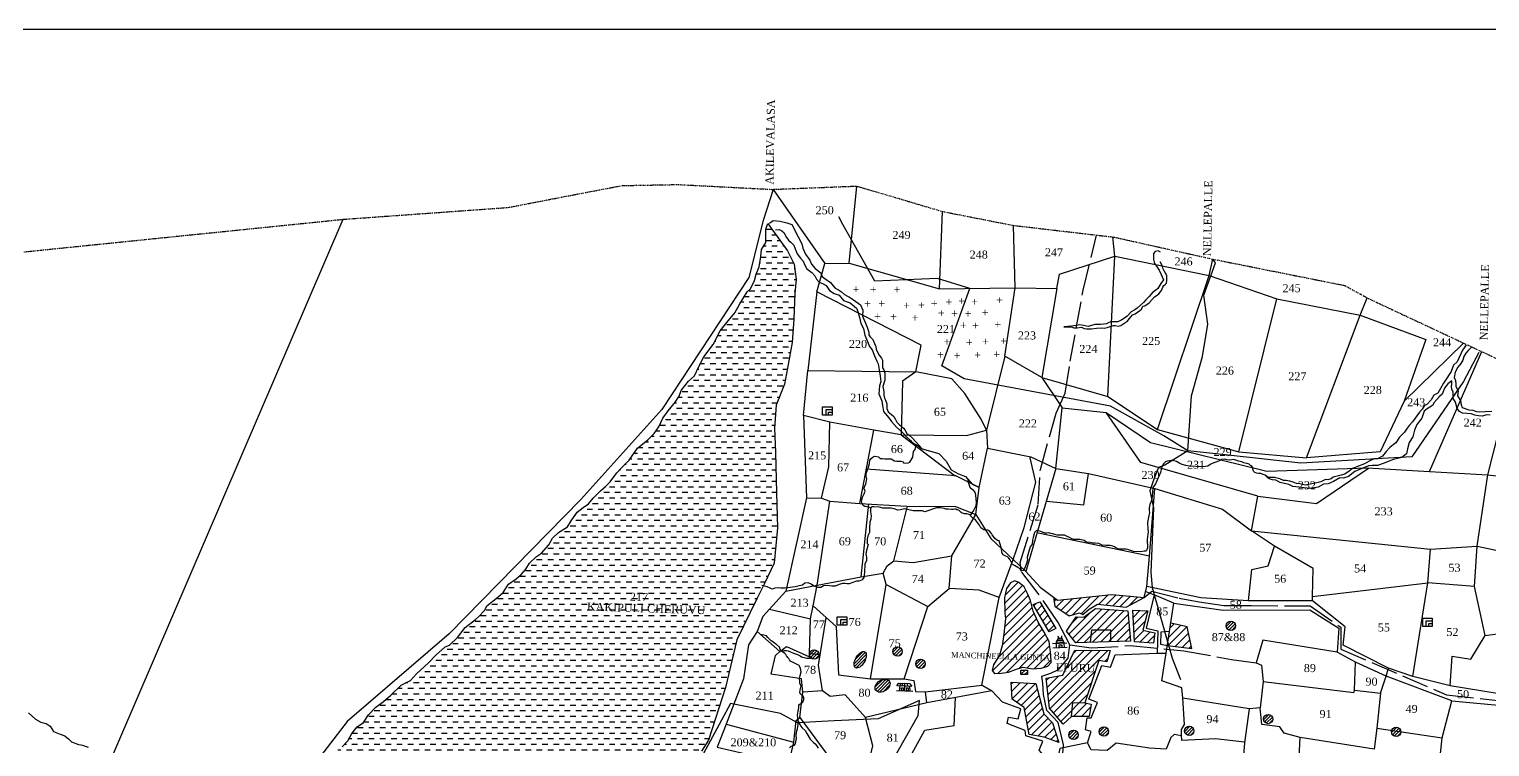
# Model space of a CAD drawing. Header units: millimetres. Extents: x 838 to 3141, y -219 to 909.
# Drawn here: x 2158 to 2811, y 589 to 909 of the extents above; entities that cross this region are included whole.
import ezdxf

# ---------------------------------------------------------------- set-up
doc = ezdxf.new("R2010")
doc.units = ezdxf.units.MM
doc.header["$MEASUREMENT"] = 0
for name, pattern in [('ACAD_ISO02W100', [15, 12, -3]), ('ACAD_ISO07W100', [3, 0, -3]), ('BORDER', [1.75, 0.5, -0.25, 0.5, -0.25, 0, -0.25])]:
    doc.linetypes.add(name, pattern=pattern)
for name, color, linetype in [('CARTTRACK', 30, 'ACAD_ISO02W100'), ('NALA', 4, 'Continuous'), ('ROUND WELL', 5, 'Continuous'), ('SQUAREWELL', 5, 'Continuous'), ('SURVEY_BND', 7, 'Continuous'), ('SURVEY_NO', 7, 'Continuous'), ('TEXT', 7, 'Continuous'), ('VILLAGE_AREA', 1, 'Continuous'), ('WATER_BODY', 4, 'Continuous')]:
    doc.layers.add(name, color=color, linetype=linetype)
doc.layers.add('FOOTPATH', color=150, linetype='ACAD_ISO07W100', lineweight=30)
doc.layers.add('VILL_BOUNDARY', color=6, linetype='BORDER', lineweight=30)
doc.styles.get("Standard").update_dxf_attribs({"font": 'TIMES.TTF', "height": 3.574})

msp = doc.modelspace()

# ---------------------------------------------------------------- hatches: boundary and pattern name
at = {"layer": 'ROUND WELL'}
h = msp.add_hatch(dxfattribs=at)
h.set_pattern_fill('ANSI31', color=256, scale=8, style=0)
h.set_pattern_definition([(45, (109.7327, 252.9428), (-0.7071068, 0.7071068), [])])
edge = h.paths.add_edge_path()
edge.add_arc((2695.06, 643.05), 2.09, 0, 360)
h = msp.add_hatch(dxfattribs=at)
h.set_pattern_fill('ANSI31', color=256, scale=8, style=0)
h.set_pattern_definition([(45, (-39.11, 241.4615), (-0.7071068, 0.7071068), [])])
edge = h.paths.add_edge_path()
edge.add_arc((2546.22, 631.57), 2.09, 0, 360)
h = msp.add_hatch(dxfattribs=at)
h.set_pattern_fill('ANSI31', color=256, scale=8, style=0)
h.set_pattern_definition([(45, (-76.3774, 240.105), (-0.7071068, 0.7071068), [])])
edge = h.paths.add_edge_path()
edge.add_arc((2508.95, 630.21), 2.09, 0, 360)
h = msp.add_hatch(dxfattribs=at)
h.set_pattern_fill('ANSI31', color=256, scale=8, style=0)
edge = h.paths.add_edge_path()
edge.add_ellipse((2529.54, 627.86), major_axis=(-2.09, -3.54), ratio=0.498498, start_angle=0, end_angle=360)
h = msp.add_hatch(dxfattribs=at)
h.set_pattern_fill('ANSI31', color=256, scale=8, style=0)
h.set_pattern_definition([(45, (-28.8993, 235.9695), (-0.7071068, 0.7071068), [])])
edge = h.paths.add_edge_path()
edge.add_arc((2556.43, 626.08), 2.09, 0, 360)
h = msp.add_hatch(dxfattribs=at)
h.set_pattern_fill('ANSI31', color=256, scale=8, style=0)
edge = h.paths.add_edge_path()
edge.add_ellipse((2539.55, 616.25), major_axis=(-3.05, -1.93), ratio=0.699097, start_angle=0, end_angle=360)
h = msp.add_hatch(dxfattribs=at)
h.set_pattern_fill('ANSI31', color=256, scale=8, style=0)
h.set_pattern_definition([(45, (126.4548, 211.2951), (-0.7071068, 0.7071068), [])])
edge = h.paths.add_edge_path()
edge.add_arc((2711.78, 601.4), 2.09, 0, 360)
h = msp.add_hatch(dxfattribs=at)
h.set_pattern_fill('ANSI31', color=256, scale=8, style=0)
h.set_pattern_definition([(45, (39.5367, 204.2007), (-0.7071068, 0.7071068), [])])
edge = h.paths.add_edge_path()
edge.add_arc((2624.86, 594.31), 2.09, 0, 360)
h = msp.add_hatch(dxfattribs=at)
h.set_pattern_fill('ANSI31', color=256, scale=8, style=0)
h.set_pattern_definition([(45, (53.0674, 205.6878), (-0.7071068, 0.7071068), [])])
edge = h.paths.add_edge_path()
edge.add_arc((2638.39, 595.79), 2.09, 0, 360)
h = msp.add_hatch(dxfattribs=at)
h.set_pattern_fill('ANSI31', color=256, scale=8, style=0)
h.set_pattern_definition([(45, (91.2231, 205.9842), (-0.7071068, 0.7071068), [])])
edge = h.paths.add_edge_path()
edge.add_arc((2676.55, 596.09), 2.09, 0, 360)
h = msp.add_hatch(dxfattribs=at)
h.set_pattern_fill('ANSI31', color=256, scale=8, style=0)
h.set_pattern_definition([(45, (183.6265, 205.5457), (-0.7071068, 0.7071068), [])])
edge = h.paths.add_edge_path()
edge.add_arc((2768.95, 595.65), 2.09, 0, 360)
at = {"layer": 'VILLAGE_AREA', "linetype": 'ByBlock'}
h = msp.add_hatch(dxfattribs=at)
h.set_pattern_fill('ANSI31', color=256, scale=20, angle=180, style=0)
h.paths.add_polyline_path([(2598.88, 623.53), (2602.15, 624.57), (2606.43, 623.84), (2610.36, 624.14), (2613.36, 625.07), (2614.86, 626.61), (2614.67, 630.07), (2614.01, 636), (2611.66, 640.25), (2608.97, 644.68), (2606.81, 649.54), (2605.58, 654.35), (2604.23, 657.39), (2602.72, 660.41), (2600.45, 662.41), (2598.6, 663.06), (2596.72, 662.26), (2594.83, 659.64), (2593.98, 655.47), (2594.09, 648.65), (2594.48, 646.27), (2593.63, 639.26), (2592.98, 634.05), (2591.71, 629.85), (2589.12, 625.53), (2588.43, 623.06), (2589.51, 621.72), (2592.47, 621.83), (2595.75, 622.37)])
h = msp.add_hatch(dxfattribs=at)
h.set_pattern_fill('ANSI31', color=256, scale=20, angle=180, style=0)
h.paths.add_polyline_path([(2606.84, 652.59), (2609.77, 653.69), (2616.89, 641.77), (2613.88, 640.39)])
h = msp.add_hatch(dxfattribs=at)
h.set_pattern_fill('ANSI31', color=256, scale=20, angle=180, style=0)
h.paths.add_polyline_path([(2635.5, 652.63), (2648.33, 651.37), (2656.44, 655.67), (2641.9, 657.01), (2617.74, 654.48), (2615.81, 655.92), (2616.49, 651.75), (2622.91, 647.53), (2627.57, 648.89), (2629.03, 648.13), (2631.87, 650.51)])
h = msp.add_hatch(dxfattribs=at)
h.set_pattern_fill('ANSI31', color=256, scale=20, angle=180, style=0)
h.paths.add_polyline_path([(2649.04, 649.77), (2634.65, 650.72), (2629.44, 646.86), (2625.97, 647.1), (2621.75, 640.56), (2625.79, 635.49), (2632.41, 635.67), (2632.94, 641.29), (2641.3, 641.29), (2641.4, 635.92), (2650.32, 636.16)])
h.paths.add_polyline_path([(2661.17, 639.86), (2655.78, 641.05), (2657.99, 649.74), (2651.28, 649.95), (2652.05, 635.88), (2660.51, 635.2)])
h.paths.add_polyline_path([(2675.66, 642.52), (2668.32, 644.19), (2666.94, 635.43), (2667.28, 634.22), (2677.61, 632.85)])
h.paths.add_polyline_path([(2636.13, 627.58), (2639.72, 626.95), (2641.21, 632.02), (2625.39, 632.19), (2620.09, 620.96), (2612.56, 619.61), (2614.04, 606.2), (2620.15, 599.17), (2623.88, 602.5), (2631.8, 602.58), (2632.72, 608.01), (2629.9, 608.66)])
h.paths.add_polyline_path([(2611.62, 603.75), (2607.92, 617.31), (2596.99, 617.81), (2597.37, 610.2), (2602.8, 606.5), (2604.96, 594.53), (2611.75, 593.36), (2618.23, 590.96), (2615.39, 599.77)])
h.paths.add_polyline_path([(2622.26, 439.28), (2610.3, 438.58), (2608.8, 445.23), (2602.09, 445.48), (2601.09, 439.18), (2598.29, 438.58), (2601.24, 429.2), (2609.1, 426.45), (2626.26, 426.25)])
h.paths.add_polyline_path([(2643.89, 436.16), (2636.27, 437.43), (2637.03, 428.87), (2633.24, 426.79), (2636.66, 418.81), (2642.31, 418.74), (2642.29, 425.25), (2644.23, 426.52)])
h.paths.add_polyline_path([(2617.08, 428.6), (2626.81, 428.6), (2626.81, 434.04), (2617.08, 434.04)], flags=9)
h = msp.add_hatch(dxfattribs=at)
h.set_pattern_fill('ANSI31', color=256, scale=20, angle=180, style=0)
h.paths.add_polyline_path([(2641.3, 641.29), (2632.94, 641.29), (2632.41, 635.67), (2641.4, 635.92)])
h = msp.add_hatch(dxfattribs=at)
h.set_pattern_fill('ANSI31', color=256, scale=10, angle=180, style=0)
h.paths.add_polyline_path([(2604.2, 621.26), (2604.2, 623.29), (2601.32, 623.29), (2601.32, 621.26)])
at = {"layer": 'WATER_BODY'}
h = msp.add_hatch(dxfattribs=at)
h.set_pattern_fill('DASH', color=256, scale=20, angle=180, style=0)
h.paths.add_polyline_path([(2469.35, 615.43), (2474.47, 636.82), (2483.42, 655.08), (2486.61, 661.63), (2491.11, 671), (2492.62, 686.78), (2492.15, 702.43), (2491.77, 720.38), (2491.3, 731.34), (2491.96, 741.5), (2495.71, 750.87), (2497.11, 758.09), (2499.09, 769.47), (2499.93, 780.05), (2500.27, 791.47), (2500.9, 797.66), (2499.97, 804.5), (2497.05, 810.49), (2492.85, 816.28), (2489.63, 820.8), (2488.23, 822.63), (2487.42, 820.13), (2487.37, 817.44), (2487.37, 814.17), (2485.49, 811.04), (2485.1, 807.93), (2484.48, 803.32), (2483.03, 800), (2482.31, 797.22), (2480.48, 793.52), (2479.12, 792.14), (2475.8, 786.8), (2473.49, 782.72), (2469.92, 778.47), (2467, 774.8), (2463.85, 768.61), (2459.69, 763.07), (2457.42, 758.81), (2455.59, 754.66), (2452.85, 752.35), (2449.58, 748.15), (2448.64, 745.58), (2446.66, 742.46), (2444.14, 739.69), (2441.35, 735.7), (2439.62, 731.89), (2437.54, 728.97), (2434.72, 726.11), (2430.1, 722.42), (2426.29, 717.03), (2422.63, 713.32), (2420.9, 711.3), (2417.82, 707.31), (2415.79, 705.19), (2413.46, 703.31), (2410.25, 700.09), (2408.2, 697.5), (2405.83, 695.82), (2403.1, 693.84), (2400.43, 689.88), (2398.75, 687.21), (2394.82, 684.72), (2392.15, 682.15), (2390.52, 679.13), (2387.2, 675.52), (2384.92, 674.04), (2381.89, 671.04), (2380.16, 668.37), (2378.08, 665.95), (2375.81, 663.97), (2372.49, 661.64), (2370.06, 657.93), (2367.63, 655.83), (2362.83, 651.98), (2361.84, 649.95), (2359.07, 647.03), (2357.68, 645.84), (2353.15, 642.31), (2349.59, 637.86), (2346.03, 634.4), (2344.19, 633.65), (2339.97, 629.92), (2336.76, 626.46), (2331.36, 621.56), (2328.59, 618.55), (2324.43, 616.47), (2319.92, 612.06), (2316.65, 609.19), (2313.22, 606.72), (2309.96, 603.29), (2307.64, 599.84), (2304.77, 597.87), (2302.46, 595), (2300.61, 591.69), (2298.13, 588.99), (2296.16, 587.53), (2295.77, 585.84), (2294.53, 583.87), (2291.59, 580.8), (2289.34, 576.92), (2287.59, 574.45), (2284.95, 571.7), (2283.15, 569.79), (2282.93, 567.59), (2283.15, 565.12), (2283.38, 563.04), (2283.77, 560.4), (2284.05, 558.77), (2285.23, 556.74), (2285.04, 554.13), (2290.41, 551.41), (2298.16, 556.44), (2305.59, 558.42), (2311.28, 558.09), (2323.87, 557.85), (2334.43, 556.28), (2344, 556.86), (2360.11, 558.51), (2377.03, 560.41), (2391.99, 563.78), (2407.33, 564.61), (2417.07, 562.71), (2425.6, 564.56), (2443.34, 574.53), (2458.6, 586.98), (2461.83, 591.98)])

# ---------------------------------------------------------------- linework, layer by layer
at = {"lineweight": 30}
msp.add_lwpolyline([(838.01, 909.45), (3140.72, 909.45), (3140.72, -219.13), (838.01, -219.13)], close=True, dxfattribs=at)
at = {"layer": 'CARTTRACK'}
for points in [[(2623.11, 634.54), (2618.03, 644.44), (2609.08, 657.45), (2601.59, 667.21), (2601.03, 671.25), (2609.06, 697.29), (2610.04, 712.9), (2617.06, 738), (2621.1, 746.91), (2623.35, 761.15), (2629.18, 792.93), (2635.1, 817.51)], [(2656.44, 655.67), (2659.83, 658.45), (2671.98, 655.34), (2680.88, 653.7), (2691.96, 652.04), (2704.12, 652.07), (2730.5, 651.89), (2744.27, 642.35), (2744.27, 632.61), (2791.5, 612.15), (2841.24, 606.73), (2898.16, 593.23), (2948.9, 583.71), (2986.08, 574.39), (3006.19, 567.07), (3041.1, 560.27), (3077.85, 560.73)], [(2619.48, 578.18), (2620.35, 589.88), (2617.99, 599.81), (2612.88, 605.25), (2611.47, 612.38), (2611.13, 617.43), (2610.66, 620.55), (2614.69, 621.83), (2618.19, 623.58), (2622.5, 628.62), (2623.11, 634.54), (2632.76, 633.19), (2650.19, 634.16), (2674.16, 631.9), (2695.35, 628.03), (2706.45, 626.56)]]:
    msp.add_lwpolyline(points, dxfattribs=at)
at = {"layer": 'FOOTPATH', "linetype": 'ByBlock'}
for points in [[(2798.96, 752.18), (2775.89, 718.49), (2726.3, 715.73), (2692.5, 719.34), (2675.86, 721.2), (2665.18, 727.86), (2641.4, 741.16), (2576.05, 753.39), (2566.02, 759.15), (2578.58, 793.65), (2564.05, 798.07), (2536.07, 796.86), (2521.84, 822.25), (2519.98, 825.62)], [(2675.86, 721.2), (2677.55, 745.73), (2682.47, 763.27), (2684.81, 777.77), (2683, 790.72), (2688.25, 805.06), (2687.01, 806.78)], [(2805.92, 765.1), (2798.96, 752.18)], [(2675.86, 721.2), (2665.68, 714.79), (2662.81, 713.73), (2660.69, 708.51), (2658.9, 703.33), (2660.48, 695.71), (2659.38, 666.85), (2659.98, 660.06), (2668.86, 628.63), (2672.67, 619.11)], [(2539.16, 567.95), (2543.5, 581.97), (2555.36, 602.91), (2556.08, 609.66), (2537.56, 601.47), (2517.89, 600.65), (2501.51, 599.74), (2494, 603.85), (2471.59, 608.39), (2458.51, 584.09), (2439.53, 568.35), (2423.12, 561.41), (2409.86, 560.15), (2399.3, 562.31), (2372.38, 556.34), (2336.53, 552.09), (2317.68, 553.89), (2286.95, 545.86), (2273.41, 542.08), (2248.93, 540.7)]]:
    msp.add_lwpolyline(points, dxfattribs=at)
at = {"layer": 'NALA', "linetype": 'ByBlock'}
for points in [[(2488.98, 822.79), (2490.65, 824.07), (2493.81, 823.78), (2496.77, 822.99), (2498.94, 822.3), (2501.89, 816.69), (2503.47, 813.57), (2503.88, 811.67), (2505.1, 808.99), (2506.97, 806.36), (2507.82, 804.5), (2509.48, 802.6), (2512, 800.62), (2512.54, 798.99), (2513.7, 798.11), (2516.22, 796.34), (2517.41, 794.78), (2518.29, 793.83), (2519.82, 793.01), (2521.18, 792.23), (2522.54, 790.93), (2523.83, 790.29), (2524.71, 789.78), (2526.62, 788.66), (2529.74, 786.35), (2530.69, 783.98), (2530.6, 781.35), (2531.48, 779.24), (2532.7, 776.36), (2533.35, 774.18), (2533.42, 772.96), (2534.06, 772.04), (2535.25, 770.95), (2536, 769.14), (2536.48, 767.75), (2536.71, 766.46), (2538.01, 763.84), (2539.02, 762.62), (2539.45, 761.67), (2539.49, 760.36), (2539.53, 758.19), (2540.13, 757.31), (2540.56, 755.89), (2540.61, 754.66), (2540.47, 752.72), (2540.28, 751.85), (2539.72, 749.9), (2540.04, 747.67), (2540.16, 746.05), (2540.4, 744.65), (2540.79, 743.72), (2541.5, 742.22), (2541.44, 740.07), (2541.99, 738.64), (2543.46, 737.36), (2544.59, 736.54), (2545.09, 735.45), (2545.91, 733.96), (2547, 732.94), (2547.98, 732.05), (2548.82, 731.25), (2549.42, 730.52), (2550.31, 728.84), (2551.2, 728.26), (2552.91, 726.86), (2557.22, 722.05), (2564.73, 719.98)], [(2491.65, 819.83), (2493.33, 820.03), (2494.48, 819.48), (2495.58, 818.52), (2496.28, 816.94), (2497.5, 815.21), (2498.73, 814.21), (2499.92, 812.95), (2500.46, 811.44), (2501.36, 809.19), (2502.81, 807.17), (2504, 805.87), (2504.74, 804.07), (2505.67, 802.4), (2507.86, 800.79), (2509.34, 799.34), (2510.05, 797.83), (2511.18, 796.48), (2513.04, 795.74), (2514.36, 794.97), (2515.88, 792.81), (2517.93, 791.5), (2520.15, 790.73), (2522.15, 788.35), (2523.7, 787.69), (2525.11, 787.24), (2527.84, 784.93), (2528.42, 783.45), (2529.2, 780.73), (2529.87, 777.97), (2531, 775.85), (2531.58, 772.83), (2532.83, 769.99), (2533.67, 767.81), (2534.95, 766.27), (2535.98, 763.57), (2536.98, 761.21), (2537.5, 760.05), (2538.04, 757.32), (2538.49, 754.49), (2538.69, 752.17), (2538.21, 750.18), (2537.79, 746.6), (2539.14, 743.48), (2539.46, 741.42), (2540.01, 738.69), (2540.75, 737.88), (2542.33, 735.95), (2543.49, 734.31), (2545.77, 731.76), (2548.25, 729.48), (2550.41, 727.25), (2551.95, 725.77), (2552.72, 724.91), (2554.04, 724.07), (2555.36, 723.33), (2557.22, 722.05), (2564.73, 719.98), (2567.91, 716.59), (2570.22, 712.61), (2573.4, 710.88), (2576.58, 709.73), (2579.51, 706.34), (2582.13, 705.05)], [(2663.71, 809.87), (2662.65, 810.41), (2661.33, 810.16), (2660.56, 809.27), (2660.51, 806.57), (2660.93, 804.86), (2661.65, 804.11), (2663.12, 801.79), (2663.99, 799.86), (2665.06, 797.58), (2663.84, 795.91), (2662.5, 793.59), (2661.43, 792.72), (2660.29, 792), (2658.62, 790.14), (2657.16, 788.53), (2656.14, 787.34), (2653.33, 784.9), (2652.19, 784.06), (2650.6, 783.19), (2648.74, 781.33), (2647.65, 780.38), (2646.4, 779.74), (2644.58, 778.81), (2641.7, 778.84), (2640.61, 778.54), (2639.49, 777.92), (2636.94, 777.55), (2634.33, 777.6), (2631.39, 776.67), (2629.23, 777.14), (2627.67, 777.39), (2626.08, 777.14), (2623.89, 776.87), (2620.48, 776.54), (2623.83, 776.52), (2624.9, 776.14), (2626.46, 776.05), (2628.32, 776.32), (2629.59, 775.77), (2630.61, 775.7), (2632.89, 775.6), (2635.13, 775.97), (2637.52, 776.02), (2638.69, 775.9), (2639.88, 776.19), (2642.53, 777.16), (2643.5, 777.14), (2644.79, 776.86), (2645.98, 777.11), (2647.76, 778.28), (2648.8, 778.95), (2649.82, 780.29), (2651.24, 781.91), (2652.3, 782.31), (2654.46, 783.8), (2655.16, 784.42), (2655.83, 785.71), (2656.72, 785.88), (2658.61, 787.25), (2661.05, 789.99), (2662.12, 790.68), (2662.96, 791.28), (2664.13, 792.71), (2664.73, 794.21), (2665.1, 794.96), (2665.75, 795.5), (2666.32, 796.02), (2666.49, 797.24), (2666.52, 799.4), (2665.35, 801.62), (2664.75, 802.69), (2664.36, 804), (2663.46, 805.54)], [(2798.53, 766.05), (2797.01, 762.52), (2796.19, 760.97), (2794.59, 759.37), (2793.55, 756.61), (2792.66, 755.27), (2791.62, 753.68), (2790.14, 751.42), (2788.69, 748.93), (2787.54, 746.93), (2785.83, 746), (2784.64, 743.96), (2782.67, 741.83), (2781.67, 741.39), (2780.55, 739.83), (2779.33, 738.49), (2776.32, 734.19), (2774.72, 732.51), (2773.86, 731.25), (2772.64, 729.47), (2770.49, 727.24), (2768.78, 724.8), (2767.58, 723.81), (2766.1, 722.58), (2764.5, 720.81), (2762.83, 718.84), (2760.62, 717.64), (2759.09, 717.56), (2756.93, 716.58), (2754.74, 715.32), (2751.72, 714.15), (2749.46, 713.29), (2747.94, 712.11), (2746.05, 710.71), (2744.41, 710.26), (2740.85, 709.41), (2739.87, 708.73), (2738.5, 708.28), (2737.38, 708.36), (2735.23, 707.32), (2733.52, 706.87), (2728.35, 705.79), (2725.9, 706.49), (2724.49, 706.64), (2722.94, 707.13), (2721.49, 707.61), (2719.74, 707.94), (2718.67, 707.94), (2716.96, 708.61), (2714.66, 709.31), (2712.43, 709.33), (2711.32, 709.62), (2710.48, 710.24), (2709.6, 710.66), (2708.49, 711.06), (2707.49, 711.1), (2706.56, 711.15), (2705.85, 711.44), (2705.16, 712.15), (2704.99, 712.94), (2704.91, 713.78), (2704.31, 714.42), (2703.87, 714.67), (2703.23, 715.15), (2702.41, 715.46), (2701.54, 715.71), (2700.9, 715.88), (2699.99, 716.26), (2698.57, 716.57), (2697.39, 716.98), (2696.5, 717.25), (2694.71, 716.99), (2693.33, 717.19), (2692.47, 717.43), (2690.87, 717.24), (2689.65, 716.56), (2686.79, 715.58), (2685.93, 715), (2684.8, 714.27), (2683.82, 714.16), (2682.41, 714.07), (2676.59, 714.28), (2675.04, 714.61), (2673.43, 715.03), (2672.27, 715.48), (2670.8, 716.44), (2669.82, 716.67), (2669.4, 716.82), (2668.49, 716.84), (2667.77, 716.75), (2666.7, 716.53), (2665.85, 716.2), (2665, 715.34), (2664.3, 713.99), (2663.87, 712.2), (2663.65, 711.42), (2661.49, 706.49), (2660.33, 704.82), (2660.09, 702.45), (2659.88, 699.74), (2659.59, 698.93), (2658.89, 697.13), (2658.66, 695.64), (2658.69, 694.59), (2658.73, 693.63), (2658.35, 691.6), (2657.92, 689.14), (2658.05, 686.18), (2658.1, 685.1), (2657.74, 681.58), (2657.9, 677.81), (2657.5, 676.72), (2657.14, 676.43), (2656.41, 676.3), (2654.92, 676.08), (2651.55, 676.19), (2650.26, 676.68), (2649.13, 677.12), (2648.15, 677.19), (2646.82, 677.28), (2645.45, 677.32), (2644.56, 677.46), (2643.65, 677.99), (2643.09, 678.26), (2642.45, 678.57), (2641.83, 678.77), (2641.14, 678.9), (2639.31, 678.9), (2637.66, 678.99), (2636.75, 679.46), (2636.08, 679.72), (2634.48, 679.95), (2633.39, 679.9), (2632.3, 680.19), (2630.78, 680.41), (2630.2, 680.7), (2629.6, 681.08), (2627.6, 681.55), (2626.22, 681.55), (2625.1, 681.5), (2624.06, 681.9), (2622.99, 682.41), (2621.99, 682.9), (2620.81, 683.48), (2619.35, 683.48), (2617.56, 683.46), (2616.42, 683.82), (2615.54, 684.17), (2614.73, 684.3), (2613.78, 684.48), (2612.84, 684.35), (2611.95, 684.46), (2610.19, 685.08), (2608.32, 685.66), (2607.34, 684.64), (2606.79, 682.53), (2606.45, 681.32), (2606.32, 679.48), (2605.5, 678.23), (2604.67, 675.72), (2604.18, 673.7), (2604.23, 672.38), (2603.63, 670.45), (2602.98, 668.56), (2602.27, 667.71), (2601.55, 667.52), (2600.98, 668.46), (2599.99, 669.1), (2599.14, 669.53), (2598.5, 669.92), (2597.54, 670.42), (2597.39, 670.74), (2597, 671.56), (2596.51, 672.55), (2595.97, 673.26), (2595.37, 673.86), (2594.66, 674.11), (2593.41, 674.75), (2592.77, 675.82), (2592.66, 677.53), (2591.96, 679.97), (2591.55, 680.92), (2590.91, 681.14), (2590.21, 681.56), (2589.65, 681.98), (2589.37, 682.42), (2589.04, 682.9), (2588.53, 683.62), (2588.14, 684.32), (2587.42, 685.1), (2586.49, 685.67), (2585.44, 685.92), (2584.7, 685.92), (2583.45, 686.84), (2582.78, 688.01), (2581.94, 689.16), (2581.07, 690.42), (2580.62, 690.58), (2580.27, 690.76), (2579.88, 691.04), (2579.26, 691.64), (2579.03, 691.94), (2578.83, 692.3), (2578.53, 692.58), (2577.72, 692.83), (2577.17, 692.98), (2576.1, 693.02), (2575.7, 693.11), (2575.16, 693.26), (2574.68, 693.58), (2574.27, 693.98), (2573.72, 694.51), (2573.12, 694.77), (2572.75, 694.87), (2572.21, 695.12), (2571.81, 695.11), (2571.12, 695.01), (2570.31, 694.96), (2568.76, 695.16), (2567.86, 695.09), (2567.1, 695.46), (2565.42, 695.69), (2564.33, 695.77), (2563.58, 695.76), (2558.39, 693.97), (2557.25, 694.3), (2556.11, 694.33), (2553.15, 694.3), (2551.3, 694.83), (2549.32, 695.23), (2547.47, 694.83), (2546.42, 694.7), (2544.65, 695.19), (2544.08, 695.35), (2543.39, 695.61), (2542.4, 695.62), (2541.4, 695.55), (2540.24, 695.59), (2539.55, 695.59), (2538.78, 695.89), (2538, 696), (2535.65, 696.23), (2534.95, 696.23), (2534.49, 695.97), (2534.14, 695.31), (2534.14, 693.91), (2534.46, 692.14), (2534.27, 690.71), (2533.82, 689.28), (2533.63, 686.8), (2533.63, 684.7), (2532.91, 683.21), (2532.61, 681.71), (2532.65, 679.76), (2533.06, 679.27), (2532.42, 676.71), (2532.12, 675.05), (2532.31, 673.66), (2532.42, 672.23), (2531.6, 670.58), (2531.45, 666.96), (2531.22, 664.63), (2530.47, 663.58), (2528.89, 662.98), (2527.84, 662.9), (2524.6, 661.74), (2523.7, 661.74), (2522.76, 661.89), (2521.59, 661.85), (2520.17, 661.4), (2518.35, 660.72), (2516.85, 660.72), (2515.83, 660.87), (2514.85, 660.98), (2513.16, 660.83), (2512, 660.16), (2510.72, 660.08), (2508.66, 660.81), (2507.62, 661.55), (2506.23, 662.15), (2504.88, 662), (2503.78, 661.25), (2502.21, 660.83), (2500.51, 660.38), (2497.13, 659.93), (2495.81, 659.89), (2494.12, 659.82), (2493.09, 660.04), (2491.44, 659.82), (2490.23, 659.44), (2489.33, 659.82), (2488.05, 660.49), (2486.85, 660.72), (2485.57, 661.02)], [(2802.68, 767.59), (2801.15, 766.04), (2800.12, 764.84), (2799.14, 763.22), (2798.75, 761.68), (2797.85, 760.14), (2796.57, 758.47), (2795.24, 756.33), (2794.86, 753.87), (2795.41, 752.58), (2795.63, 751), (2795.63, 749.85), (2796.61, 747.92), (2796.4, 745.74), (2797.65, 743.59), (2798.02, 741.74), (2798.45, 740.46), (2801.36, 739.43), (2803.16, 739.34), (2804.79, 738.7), (2805.99, 738.62), (2808.69, 738.7), (2811.64, 738.92)], [(2800.2, 768.49), (2799.31, 767.16), (2798.53, 766.05)], [(2811.01, 737.15), (2809.26, 737.19), (2807.5, 736.72), (2805.75, 736.76), (2804.03, 737.15), (2802.45, 737.7), (2798.64, 737.96), (2797.18, 738.77), (2796.13, 740.12), (2795.59, 742.29), (2795.38, 743.15), (2794.48, 744.51), (2794.44, 745.58), (2794.39, 747.38), (2793.87, 748.76), (2793.66, 749.79), (2793.87, 751.03), (2793.79, 752.4), (2791.99, 751.12), (2790.53, 749.19), (2789.51, 746.5), (2788.26, 745.43), (2785.95, 742.82), (2785.22, 741.36), (2782.77, 739.98), (2781.4, 738.95), (2780.37, 735.7), (2778.19, 732.96), (2777.07, 730.35), (2776.43, 727.39), (2774.8, 724.95), (2773.99, 722), (2773.52, 719.86), (2771.43, 718.24), (2767.81, 717.31), (2766.1, 716.71), (2763.61, 715.64), (2760.57, 714.57), (2758.26, 714.57), (2756.64, 714.44), (2754.03, 713.44), (2750.51, 711.88), (2747.72, 709.71), (2745.36, 708.99), (2743.74, 709.11), (2741, 707.45), (2738.56, 706.42), (2736.52, 706.29), (2734.13, 704.87), (2730.32, 704.36), (2725.48, 704.87), (2722.74, 705.3), (2721.03, 706.16), (2717.13, 707.01), (2715.27, 708), (2713.68, 708.26), (2712.7, 708.56), (2711.76, 708.94), (2710.62, 710.14)], [(2534.32, 695.64), (2532.53, 696.1), (2531.54, 696.26), (2530.89, 696.77), (2530.46, 697.65), (2530.18, 698.89), (2530.38, 699.68), (2530.6, 700.53), (2531.08, 701.4), (2531.28, 701.89), (2531.71, 703.22), (2531.34, 704.24), (2531.45, 705.17), (2532.1, 706.3), (2532.44, 708.71), (2532.24, 709.84), (2532.27, 711), (2532.67, 712.21), (2533.15, 713.45), (2533.63, 715.51), (2533.77, 717.05), (2534.39, 717.79), (2535.35, 718.46), (2536.11, 718.75), (2537.64, 718.44), (2538.49, 717.81), (2539.47, 717.76), (2540.58, 717.65), (2542.19, 717.62), (2543.32, 717.62), (2544.81, 716.66), (2545.97, 716.49), (2547.75, 716.49), (2548.71, 716.23), (2549.07, 715.72), (2550.9, 715.75), (2551.75, 716.09), (2553.11, 718.34), (2553.33, 720.91), (2554.12, 721.72), (2554.61, 723.75)], [(2577.67, 708.47), (2577.79, 707.18), (2578.55, 704.89), (2579.75, 703.92), (2580.74, 702.72), (2581.07, 701.31), (2581.32, 698.02), (2581.14, 696.6), (2580.17, 694.56), (2579.38, 693.49), (2578.85, 692.54), (2578.83, 692.3)], [(2498.01, 588.6), (2498.71, 589.31), (2500.17, 589.72), (2500.64, 590.42), (2501.01, 592.7), (2500.94, 594.02), (2501.1, 595.35), (2501.21, 596.16), (2501.49, 597.06), (2501.88, 598.94), (2501.82, 600.79), (2501.65, 601.91), (2501.57, 603.16), (2501.86, 604.93), (2502.2, 606.39), (2502.11, 607.67), (2502.65, 608.15), (2503.27, 608.4), (2503.88, 608.93), (2504.35, 610.16), (2504.4, 611.08), (2503.88, 611.72), (2503.45, 612.03), (2502.86, 612.5), (2502.6, 613.21), (2502.75, 614.07), (2502.93, 615.03), (2503.13, 616.22), (2502.61, 617.31), (2502.54, 618.23), (2502.43, 619.45), (2502.72, 620.78), (2503.18, 622.41), (2502.94, 623.99), (2502.64, 624.68), (2502.29, 625.27), (2498.33, 627.31), (2497.93, 627.81), (2497.62, 628.36), (2497.33, 628.67), (2496.59, 629.66), (2496.26, 630.19), (2495.8, 630.72), (2494.83, 631.33), (2494.36, 631.75), (2494.01, 632.2), (2493.51, 633.5), (2492.15, 634.72), (2491.78, 634.88), (2491.1, 635.37), (2490.47, 635.83), (2489.81, 636.3), (2488.3, 637.8), (2487.68, 638.49), (2486.52, 638.9), (2485.01, 639.13)], [(2494.36, 631.75), (2495.13, 631.81), (2495.6, 631.94), (2496.57, 632.06), (2497.3, 631.91), (2498.37, 631.41), (2499.77, 630.83), (2501.05, 630.42), (2501.58, 630.21), (2502.65, 629.68), (2503.38, 629.23), (2504.47, 628.81), (2505.74, 628.63), (2506.4, 628.63), (2507.37, 628.61), (2508.1, 628.85)], [(2158, 604.23), (2161.09, 601.38), (2163.49, 600.02), (2165.89, 599.41), (2167.67, 598.14), (2169.18, 595.84), (2172.1, 594.65), (2174.22, 593.94), (2175.86, 592.58), (2177.18, 591.17), (2180.43, 590.08), (2181.37, 589.9), (2182.13, 589.65), (2183.36, 589.32), (2184.63, 588.8)], [(2501.82, 600.59), (2502.89, 598.41), (2503.66, 597.4), (2504.93, 596.26), (2505.69, 594.98), (2507.2, 592.44), (2508.5, 591.03), (2509.48, 590.38), (2509.95, 589.63), (2510.79, 588.39)]]:
    msp.add_lwpolyline(points, dxfattribs=at)
at = {"layer": 'ROUND WELL'}
for centre in [(2695.06, 643.05), (2546.22, 631.57), (2508.95, 630.21), (2556.43, 626.08), (2711.78, 601.4), (2624.86, 594.31), (2638.39, 595.79), (2676.55, 596.09), (2768.95, 595.65)]:
    msp.add_circle(centre, 2.09, dxfattribs=at)
for centre, major_axis, ratio in [((2529.54, 627.86), (-2.09, -3.54), 0.498498), ((2539.55, 616.25), (-3.05, -1.93), 0.699097)]:
    msp.add_ellipse(centre, major_axis=major_axis, ratio=ratio, dxfattribs=at)
at = {"layer": 'SQUAREWELL'}
for points in [[(2512.73, 740.75), (2516.95, 740.75), (2516.95, 737.06), (2512.73, 737.06)], [(2514.28, 739.63), (2516.95, 739.63), (2516.95, 737.06), (2514.28, 737.06)], [(2515.4, 738.42), (2516.95, 738.42), (2516.95, 737.06), (2515.4, 737.06)], [(2519.29, 646.98), (2523.51, 646.98), (2523.51, 643.29), (2519.29, 643.29)], [(2780.85, 646.38), (2785.08, 646.38), (2785.08, 642.7), (2780.85, 642.7)], [(2520.84, 645.86), (2523.51, 645.86), (2523.51, 643.29), (2520.84, 643.29)], [(2521.96, 644.65), (2523.51, 644.65), (2523.51, 643.29), (2521.96, 643.29)], [(2782.41, 645.27), (2785.08, 645.27), (2785.08, 642.7), (2782.41, 642.7)], [(2783.52, 644.05), (2785.08, 644.05), (2785.08, 642.7), (2783.52, 642.7)]]:
    msp.add_lwpolyline(points, close=True, dxfattribs=at)
at = {"layer": 'SURVEY_BND'}
for points in [[(2490.61, 837.94), (2486.21, 824.1), (2479.84, 798.59), (2440.89, 739.67), (2404.77, 699.49), (2345.95, 639.47), (2300.41, 600.29), (2276.56, 569.31), (2268.38, 559.29)], [(2490.61, 837.94), (2513.69, 804.88), (2524.57, 805.03), (2527.97, 839.4)], [(2078.76, 253.19), (2068.96, 263.71), (2089.13, 321.22), (2103.36, 361.31), (2140.41, 459.78), (2175.97, 539.55), (2298.64, 824.57)], [(2524.57, 805.03), (2564.95, 793.46), (2566.28, 828.07)], [(2564.95, 793.46), (2598.7, 793.92), (2598.02, 821.84)], [(2598.7, 793.92), (2617.43, 793.69), (2618.62, 800.07), (2643.26, 808.03), (2642.42, 816.66)], [(2594.1, 763.47), (2585.92, 730.38), (2583.52, 735.32), (2576.27, 746.73), (2570.5, 753.39), (2554.38, 756.43), (2556.78, 768.33), (2510.19, 792.17), (2513.69, 804.88)], [(2610.61, 753.89), (2640.19, 745.36), (2643.26, 808.03)], [(2643.26, 808.03), (2685.49, 799.5), (2687.01, 806.78)], [(2640.19, 745.36), (2662.27, 730.68), (2685.49, 799.5)], [(2685.49, 799.5), (2715.59, 789.01), (2752.94, 781.72), (2756, 789.51)], [(2510.19, 792.17), (2506.18, 757.04), (2554.38, 756.43)], [(2617.43, 793.69), (2610.61, 753.89), (2594.1, 763.47), (2598.7, 793.92)], [(2662.27, 730.68), (2698.74, 720.75), (2715.59, 789.01)], [(2698.74, 720.75), (2728.88, 718.08), (2752.94, 781.72)], [(2752.94, 781.72), (2782.19, 770.91), (2772.59, 743.33), (2761.74, 720.68), (2728.88, 718.08)], [(2610.61, 753.89), (2619.8, 740.43), (2639.41, 738.21), (2659.26, 724.93), (2711.11, 712.04), (2756.19, 713.51), (2783.85, 711.95), (2807.19, 765.48)], [(2772.59, 743.33), (2798.97, 769.32)], [(2547.9, 728.3), (2535.7, 730.46), (2515.9, 733.91), (2504.26, 736.93), (2506.18, 757.04)], [(2783.85, 711.95), (2809.87, 710.46), (2822.09, 758.52)], [(2554.38, 756.43), (2548.41, 752.23), (2547.9, 728.3), (2576.96, 727.94), (2585.92, 730.38)], [(2585.92, 730.38), (2586.41, 722.34), (2605.83, 718.52), (2616.99, 713.29), (2619.8, 740.43)], [(2616.99, 713.29), (2631.47, 711.1), (2661.18, 704.28), (2691.32, 695.07), (2704.39, 685.39), (2707.23, 700.99), (2654.89, 716), (2639.41, 738.21)], [(2809.87, 710.46), (2845.85, 706.14), (2855.13, 742.7)], [(2504.26, 736.93), (2505.59, 700.13), (2512.22, 699.97), (2515.57, 714), (2515.9, 733.91)], [(2512.22, 699.97), (2515.97, 698.68), (2529.38, 697.72), (2535.7, 730.46)], [(2581.22, 692.76), (2587.82, 682.05), (2597.89, 672.64), (2602.74, 686.96), (2607.94, 707.15), (2605.25, 718.64)], [(2582.68, 704.78), (2586.41, 722.34)], [(2529.38, 697.72), (2550.42, 696.43), (2572.12, 696.35), (2581.22, 692.76), (2582.68, 704.78), (2572.19, 709.94), (2532.31, 712.93)], [(2616.99, 713.29), (2608.44, 684.24), (2603.53, 667.25), (2597.89, 672.64)], [(2707.23, 700.99), (2733.36, 697.66), (2756.63, 713.48)], [(2612.71, 698.76), (2629.43, 696.98), (2631.47, 711.1)], [(2704.39, 685.39), (2784.33, 677.3), (2805.16, 678.58), (2809.87, 710.46)], [(2505.59, 700.13), (2496.28, 658.56), (2510.33, 661.12), (2515.97, 698.68)], [(2703.02, 654.16), (2681.76, 655.57), (2657.63, 660.54), (2658.75, 674.18), (2661.18, 704.28)], [(2805.16, 678.58), (2876.59, 663.46), (2881.79, 702.21)], [(2510.33, 661.12), (2529.99, 664.85), (2533.33, 697.48)], [(2529.99, 664.85), (2539.84, 666.51), (2541.57, 669.76), (2544.61, 672.11), (2550.71, 696.43)], [(2544.61, 672.11), (2553.27, 671.24), (2570.44, 674.21), (2581.22, 692.76)], [(2731.65, 656.1), (2731.84, 668.59), (2714.61, 678.54), (2704.39, 685.39)], [(2658.75, 674.18), (2609, 684.46)], [(2731.51, 654.16), (2703.02, 654.16), (2704.43, 668.24), (2711.81, 669.81), (2714.61, 678.54)], [(2808.75, 638.73), (2803.9, 660.61), (2805.16, 678.58)], [(2541.09, 661.53), (2559.75, 651.71), (2569.21, 659.66), (2570.44, 674.21)], [(2631.08, 590.82), (2618.7, 588.19), (2616.14, 576.58), (2610.82, 580.83), (2611.62, 585.04), (2609.46, 587.53), (2611.18, 591.52), (2603.54, 593.93), (2603.25, 596.23), (2595.25, 599.43), (2595.83, 602.29), (2600.04, 601.43), (2601.23, 606.02), (2593.11, 608.97), (2588.33, 613.97), (2583.83, 616.55), (2587.19, 632.99), (2591.56, 655.71), (2597.89, 672.64)], [(2803.9, 660.61), (2783.04, 662.18), (2784.33, 677.3)], [(2508.57, 651.89), (2518.77, 642.65), (2519.83, 621.17), (2534.1, 619.34), (2541.09, 661.53), (2539.84, 666.51)], [(2603.53, 667.25), (2609.89, 660.3), (2617.74, 654.48), (2641.9, 657.01), (2656.44, 655.67), (2657.63, 660.54)], [(2496.28, 658.56), (2489.09, 650.44), (2507.36, 646.14), (2508.57, 651.89), (2510.33, 661.12)], [(2591.56, 655.71), (2582.64, 658.96), (2569.21, 659.66)], [(2776.45, 620.43), (2765.59, 624.18), (2745.23, 634.36), (2746.19, 642.61), (2731.51, 654.16), (2731.65, 656.1), (2783.04, 662.18)], [(2793.02, 616.22), (2776.45, 620.43), (2783.04, 662.18)], [(2657.09, 658.33), (2660.78, 656.83), (2657.21, 641.97), (2662.54, 640.84), (2662.19, 630.76), (2666.23, 630.87), (2669.71, 653.07), (2660.78, 656.83)], [(2669.71, 653.07), (2691.68, 649.95), (2730.42, 650.09), (2743.39, 642), (2742.67, 631.3), (2709.36, 636.55), (2706.45, 626.56), (2708.8, 625.45), (2709.57, 618.15), (2708.15, 606.33), (2703.26, 605.91), (2673.65, 610.73), (2673.25, 615.4), (2664.3, 618.51), (2666.23, 630.87)], [(2489.09, 650.44), (2486.1, 647.21), (2483.46, 640.47), (2493.71, 631.54), (2496.57, 633.72), (2506.92, 629.19), (2506.92, 630.58)], [(2511.65, 630), (2506.92, 630.58), (2507.36, 646.14)], [(2559.23, 608.58), (2531.93, 602.09), (2522.82, 612.21), (2516.05, 611.52), (2512.73, 613.93), (2510.91, 625.47), (2514.37, 646.64)], [(2534.1, 619.34), (2549.24, 619.39), (2559.75, 651.71)], [(2483.46, 640.47), (2479.67, 634.55), (2477.34, 619.31), (2469.74, 599.06), (2499.83, 591.04), (2500.94, 600.79), (2502.51, 602.09), (2503.88, 613.36), (2503.37, 619.3), (2489.71, 621.38), (2491.68, 629.84), (2493.71, 631.54)], [(2842.36, 608.25), (2793.02, 616.22), (2793.92, 629.48), (2802.28, 628.15), (2808.75, 638.73), (2830.16, 641.74), (2849.51, 637.23)], [(2631.08, 590.82), (2632.68, 595.78), (2630.22, 596.5), (2630.97, 602), (2632.73, 601.93), (2635.52, 608.75), (2631.65, 610.3), (2637.51, 625.35), (2641.28, 624.56), (2643.38, 630.05), (2662.19, 630.76)], [(2709.57, 618.15), (2750.08, 613.22), (2750.35, 614.3), (2750.84, 626.78), (2742.67, 631.3)], [(2750.35, 614.3), (2761.9, 612.98), (2764.52, 620.56), (2750.84, 626.78)], [(2761.9, 612.98), (2760.32, 597.35), (2789.49, 593.04), (2793.89, 609.52), (2764.52, 620.56)], [(2764.52, 620.56), (2765.59, 624.18)], [(2512.73, 613.93), (2503.88, 613.36)], [(2549.24, 619.39), (2553.55, 618.61), (2554.17, 613.7), (2558.67, 613.56), (2583.83, 616.55)], [(2583.83, 616.55), (2588.33, 613.97), (2559.23, 608.58), (2558.67, 613.56)], [(2592.66, 568.15), (2584.13, 567.49), (2577.56, 559.8), (2574.81, 558.42), (2558.14, 558.76), (2541.94, 566.38), (2558.38, 596.41), (2571.52, 598.51), (2572.14, 610.97)], [(2701.26, 591.04), (2688.31, 592.58), (2673.15, 591.83), (2673.05, 594.22), (2673.1, 596.77), (2674.4, 598.92), (2673.65, 610.73)], [(2502.51, 602.09), (2515.93, 583.99), (2527.73, 573), (2531.08, 572.52), (2535.15, 589.41), (2531.93, 602.09)], [(2703.26, 605.91), (2701.23, 590.82), (2700.42, 581.7), (2702.57, 581.37), (2702.36, 571.58), (2714.23, 571.09), (2724.95, 569.59), (2726.05, 593.13)], [(2760.32, 597.35), (2759.1, 588.01), (2726.05, 593.13), (2718.97, 595.03), (2716.93, 597.92), (2708.93, 598.9), (2708.15, 606.33)], [(2469.74, 599.06), (2465.67, 588.76), (2497.67, 581.32)], [(2673.07, 593.91), (2669.83, 594.47), (2668.29, 593.2), (2666.2, 587.91), (2658.7, 588.43), (2643.84, 590.58), (2639.81, 587.3), (2632.71, 587.71), (2631.08, 590.82)], [(2507.94, 550.38), (2503.57, 550.28), (2491.06, 552.92), (2497.67, 581.32), (2499.83, 591.04)], [(2759.86, 573.88), (2787.33, 571.86), (2789.49, 593.04)]]:
    msp.add_lwpolyline(points, dxfattribs=at)
at = {"layer": 'SURVEY_BND', "linetype": 'ByBlock'}
for points in [[(2547.9, 728.3), (2571.89, 709.97)], [(2793.89, 609.52), (2841.71, 605.09)]]:
    msp.add_lwpolyline(points, dxfattribs=at)
at = {"layer": 'VILL_BOUNDARY'}
msp.add_lwpolyline([(2139.68, 808.36), (2298.64, 824.57), (2372.17, 829.85), (2423.12, 839.63), (2448.24, 840.09), (2490.12, 837.92), (2527.97, 839.4), (2566.28, 828.07), (2598.02, 821.84), (2642.99, 816.59), (2687.01, 806.78), (2746.04, 794.98), (2756.47, 789.25), (2798.97, 769.32), (2822.9, 758.14)], dxfattribs=at)
at = {"layer": 'VILLAGE_AREA'}
for points in [[(2598.88, 623.53), (2602.15, 624.57), (2606.43, 623.84), (2610.36, 624.14), (2613.36, 625.07), (2614.86, 626.61), (2614.67, 630.07), (2614.01, 636), (2611.66, 640.25), (2608.97, 644.68), (2606.81, 649.54), (2605.58, 654.35), (2604.23, 657.39), (2602.72, 660.41), (2600.45, 662.41), (2598.6, 663.06), (2596.72, 662.26), (2594.83, 659.64), (2593.98, 655.47), (2594.09, 648.65), (2594.48, 646.27), (2593.63, 639.26), (2592.98, 634.05), (2591.71, 629.85), (2589.12, 625.53), (2588.43, 623.06), (2589.51, 621.72), (2592.47, 621.83), (2595.75, 622.37), (2598.88, 623.53)], [(2606.84, 652.59), (2609.77, 653.69), (2616.89, 641.77), (2613.88, 640.39), (2606.84, 652.59)], [(2615.81, 655.92), (2616.49, 651.75), (2622.91, 647.53), (2627.57, 648.89), (2629.03, 648.13), (2631.87, 650.51), (2635.5, 652.63), (2648.33, 651.37), (2656.44, 655.67)], [(2625.79, 635.49), (2621.75, 640.56), (2625.97, 647.1), (2629.44, 646.86), (2634.65, 650.72), (2649.04, 649.77), (2650.32, 636.16), (2625.79, 635.49)], [(2651.28, 649.95), (2657.99, 649.74), (2655.78, 641.05), (2661.17, 639.86), (2660.51, 635.2), (2652.05, 635.88), (2651.28, 649.95)], [(2632.41, 635.67), (2632.94, 641.29), (2641.3, 641.29), (2641.4, 635.92)], [(2667.73, 640.44), (2663.8, 640.15), (2663.69, 634.77), (2666.76, 634.29), (2677.61, 632.85), (2675.66, 642.52), (2668.32, 644.19)], [(2620.15, 599.17), (2614.04, 606.2), (2612.56, 619.61), (2620.09, 620.96), (2625.39, 632.19), (2641.21, 632.02), (2639.72, 626.95), (2636.13, 627.58), (2629.9, 608.66), (2632.72, 608.01), (2631.8, 602.58), (2623.88, 602.5), (2620.15, 599.17)], [(2545.76, 614.07), (2553.01, 613.83)], [(2545.89, 616.36), (2546.84, 617.46)], [(2545.89, 616.36), (2552.66, 616.05)], [(2546.84, 617.46), (2551.49, 617.25)], [(2547.1, 614.03), (2547.34, 616.3)], [(2547.66, 616.28), (2547.21, 617.44)], [(2548.53, 616.24), (2548.08, 617.4)], [(2549.58, 616.19), (2549.14, 617.36)], [(2549.39, 613.95), (2549.5, 616.2)], [(2550.87, 616.2), (2550.45, 617.3)], [(2551.49, 617.25), (2552.66, 616.05)], [(2551.83, 613.86), (2551.75, 616.1)], [(2596.99, 617.81), (2607.92, 617.31), (2611.62, 603.75), (2615.39, 599.77), (2618.23, 590.96), (2611.75, 593.36), (2604.96, 594.53), (2602.8, 606.5), (2597.37, 610.2), (2596.99, 617.81)], [(2623.88, 602.5), (2624.5, 608.82), (2629.9, 608.66)]]:
    msp.add_lwpolyline(points, dxfattribs=at)
at = {"layer": 'VILLAGE_AREA', "linetype": 'ByBlock'}
for points in [[(2615.47, 635.13), (2621.84, 635.45)], [(2615.56, 633.25), (2621.98, 633.51)], [(2617.84, 638.62), (2618.12, 637.64), (2617.05, 635.88), (2617.03, 633.25)], [(2617.05, 635.77), (2620.37, 635.94)], [(2617.36, 636.4), (2620.1, 636.54)], [(2617.79, 637.1), (2619.79, 637.2)], [(2618.08, 637.57), (2619.59, 637.65)], [(2620.85, 633.39), (2620.63, 635.38), (2619.56, 637.72), (2619.56, 638.62)]]:
    msp.add_lwpolyline(points, dxfattribs=at)
for points in [[(2618.42, 634.58), (2619.57, 634.58), (2619.57, 633.41), (2618.42, 633.41)], [(2601.32, 623.29), (2604.2, 623.29), (2604.2, 621.26), (2601.32, 621.26)]]:
    msp.add_lwpolyline(points, close=True, dxfattribs=at)
at = {"layer": 'VILLAGE_AREA'}
for points in [[(2547.99, 615.36), (2548.75, 615.36), (2548.75, 614.02), (2547.99, 614.02)], [(2550.25, 615.36), (2551.01, 615.36), (2551.01, 614.02), (2550.25, 614.02)]]:
    msp.add_lwpolyline(points, close=True, dxfattribs=at)
at = {"layer": 'WATER_BODY'}
for points in [[(2298.13, 588.99), (2300.61, 591.69), (2302.46, 595), (2304.77, 597.87), (2307.64, 599.84), (2309.96, 603.29), (2313.22, 606.72), (2316.65, 609.19), (2319.92, 612.06), (2324.43, 616.47), (2328.59, 618.55), (2331.36, 621.56), (2336.76, 626.46), (2339.97, 629.92), (2344.19, 633.65), (2346.03, 634.4), (2349.59, 637.86), (2353.15, 642.31), (2357.68, 645.84), (2359.07, 647.03), (2361.84, 649.95), (2362.83, 651.98), (2367.63, 655.83), (2370.06, 657.93), (2372.49, 661.64), (2375.81, 663.97), (2378.08, 665.95), (2380.16, 668.37), (2381.89, 671.04), (2384.92, 674.04), (2387.2, 675.52), (2390.52, 679.13), (2392.15, 682.15), (2394.82, 684.72), (2398.75, 687.21), (2400.43, 689.88), (2403.1, 693.84), (2405.83, 695.82), (2408.2, 697.5), (2410.25, 700.09), (2413.46, 703.31), (2415.79, 705.19), (2417.82, 707.31), (2420.9, 711.3), (2422.63, 713.32), (2426.29, 717.03), (2430.1, 722.42), (2434.72, 726.11), (2437.54, 728.97), (2439.62, 731.89), (2441.35, 735.7), (2444.14, 739.69), (2446.66, 742.46), (2448.64, 745.58), (2449.58, 748.15), (2452.85, 752.35), (2455.59, 754.66), (2457.42, 758.81), (2459.69, 763.07), (2463.85, 768.61), (2467, 774.8), (2469.92, 778.47), (2473.49, 782.72), (2475.8, 786.8), (2479.12, 792.14), (2480.48, 793.52), (2482.31, 797.22), (2483.03, 800), (2484.48, 803.32), (2485.1, 807.93), (2485.49, 811.04), (2487.37, 814.17), (2487.37, 817.44), (2487.42, 820.13), (2488.23, 822.63), (2489.63, 820.8), (2492.85, 816.28), (2497.05, 810.49), (2499.97, 804.5), (2500.9, 797.66), (2500.27, 791.47)], [(2500.27, 791.47), (2499.93, 780.05), (2499.09, 769.47), (2497.11, 758.09), (2495.71, 750.87), (2491.96, 741.5), (2491.3, 731.34), (2491.77, 720.38), (2492.15, 702.43), (2492.62, 686.78), (2491.11, 671), (2486.61, 661.63), (2483.42, 655.08), (2474.47, 636.82), (2469.35, 615.43), (2461.83, 591.98), (2458.6, 586.98)]]:
    msp.add_lwpolyline(points, dxfattribs=at)

# ---------------------------------------------------------------- texts
at = {"layer": 'SURVEY_BND'}
for s, height, p in [('250', 3.574, (2509.63, 826.82)), ('249', 3.574, (2543.94, 815.78)), ('248', 3.574, (2578.44, 807.02)), ('247', 3.574, (2612.05, 808.02)), ('246', 3.574, (2669.93, 803.96)), ('+', 3.57, (2526.14, 791.51)), ('+', 3.57, (2533.82, 791.42)), ('+', 3.57, (2544.45, 791.35)), ('+', 3.57, (2590.26, 786.66)), ('245', 3.574, (2718.18, 792.01)), ('+', 3.57, (2531.25, 785.07)), ('+', 3.57, (2537.64, 785.21)), ('+', 3.57, (2548.77, 784.26)), ('+', 3.57, (2555.38, 784.42)), ('+', 3.57, (2561.06, 785.24)), ('+', 3.57, (2564.2, 780.87)), ('+', 3.57, (2567.67, 785.84)), ('+', 3.57, (2570.16, 780.76)), ('+', 3.57, (2573.33, 786.28)), ('+', 3.57, (2576.22, 780.6)), ('+', 3.57, (2579.06, 785.89)), ('+', 3.57, (2583.81, 781.15)), ('+', 3.57, (2535.75, 779.47)), ('+', 3.57, (2542.84, 779.21)), ('+', 3.57, (2552.54, 778.75)), ('221', 3.574, (2563.79, 773.77)), ('+', 3.57, (2574.04, 775.47)), ('+', 3.57, (2579.5, 775.36)), ('+', 3.57, (2589.5, 775.74)), ('220', 3.574, (2524.52, 767.1)), ('+', 3.57, (2566.83, 768.02)), ('+', 3.57, (2576.71, 767.86)), ('+', 3.57, (2584.03, 768.19)), ('+', 3.57, (2592.12, 768.46)), ('223', 3.574, (2600, 770.91)), ('225', 3.574, (2655.45, 768.46)), ('244', 3.574, (2785.41, 767.81)), ('+', 3.57, (2563.93, 762.24)), ('+', 3.57, (2571.31, 761.86)), ('+', 3.57, (2580.48, 762.18)), ('+', 3.57, (2589, 762.51)), ('224', 3.574, (2627.43, 764.89)), ('226', 3.574, (2688.39, 755.22)), ('227', 3.574, (2720.78, 752.68)), ('216', 3.574, (2525.1, 743.11)), ('228', 3.574, (2754.45, 746.58)), ('243', 3.574, (2773.85, 741.06)), ('65', 3.574, (2562.45, 736.82)), ('222', 3.574, (2600.41, 731.62)), ('242', 3.574, (2799.09, 731.98)), ('215', 3.574, (2506.25, 717.34)), ('66', 3.574, (2543.24, 720.17)), ('64', 3.574, (2575.06, 717.15)), ('229', 3.574, (2687.38, 718.83)), ('67', 3.574, (2519.21, 712.01)), ('230', 3.574, (2655.2, 708.62)), ('231', 3.574, (2675.51, 713.16)), ('68', 3.574, (2547.61, 701.54)), ('61', 3.574, (2620.07, 703.53)), ('232', 3.574, (2725.06, 704.01)), ('63', 3.574, (2591.45, 697.16)), ('62', 3.574, (2604.67, 690.03)), ('60', 3.574, (2636.73, 689.53)), ('233', 3.574, (2759.32, 692.36)), ('71', 3.574, (2553.14, 681.82)), ('214', 3.574, (2502.82, 677.63)), ('69', 3.574, (2519.97, 678.97)), ('70', 3.574, (2535.79, 678.97)), ('57', 3.574, (2681.01, 676.16)), ('72', 3.574, (2580.2, 669.06)), ('74', 3.574, (2552.57, 662.21)), ('59', 3.574, (2629.33, 665.93)), ('56', 3.574, (2714.45, 662.26)), ('54', 3.574, (2750.15, 666.85)), ('53', 3.574, (2792.32, 667.19)), ('213', 3.574, (2498.43, 651.54)), ('58', 3.574, (2694.64, 650.65)), ('76', 3.574, (2524.36, 642.97)), ('85', 3.574, (2661.77, 647.69)), ('212', 3.574, (2493.55, 639.27)), ('77', 3.574, (2508.35, 641.83)), ('73', 3.574, (2572.2, 636.5)), ('87&88', 3.574, (2686.57, 636.18)), ('55', 3.574, (2760.76, 640.52)), ('52', 3.574, (2791.39, 638.47)), ('75', 3.574, (2542.27, 633.45)), ('84', 3.574, (2615.97, 627.89)), ('78', 3.574, (2504.44, 621.58)), ('89', 3.574, (2727.7, 622.36)), ('90', 3.574, (2755.25, 616.32)), ('211', 3.574, (2482.81, 610.09)), ('80', 3.574, (2528.76, 611.35)), ('82', 3.574, (2565.58, 610.59)), ('50', 3.574, (2796.14, 610.72)), ('86', 3.574, (2648.8, 603.36)), ('49', 3.574, (2773.16, 604.14)), ('94', 3.574, (2684.19, 599.58)), ('91', 3.574, (2734.72, 601.85)), ('79', 3.574, (2517.86, 592.39)), ('81', 3.574, (2541.35, 591.26)), ('209&210', 3.574, (2471.64, 589.19))]:
    msp.add_text(s, height=height, dxfattribs=at).set_placement(p)
at = {"layer": 'SURVEY_NO'}
msp.add_text('217', height=3.574, rotation=358.21235, dxfattribs=at).set_placement((2426.6, 654.24))
at = {"layer": 'TEXT'}
for s, height, rotation, p in [('AKILEVALASA', 3.574, 88.96686, (2490.8, 839.97)), ('NELLEPALLE', 3.574, 88.96686, (2686.26, 808.06)), ('NELLEPALLE', 3.574, 88.96686, (2809.86, 770.51)), ('KAKIPULI CHERUVU', 3.574, 358.21235, (2407.44, 649.85)), ('MANCHINEELLA GUNTA', 2.5, 358.21235, (2570.08, 628.85)), ('EPURU', 3.574, 358.21235, (2616.85, 622.79))]:
    msp.add_text(s, height=height, rotation=rotation, dxfattribs=at).set_placement(p)

doc.saveas('drawing.dxf')
